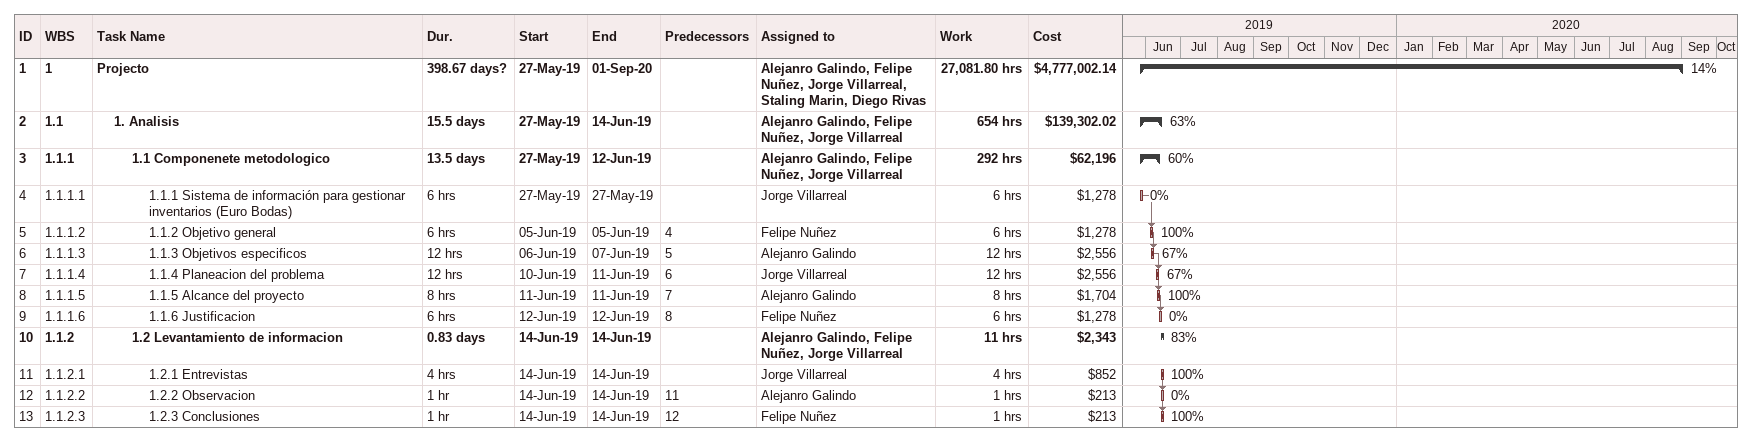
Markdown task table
| ID | WBS | Task | Duration | Start | Finish | Predecessors | Resources | % complete | Work (h) | Cost ($) |
|---|---|---|---|---|---|---|---|---|---|---|
| 1 | 1 | **Projecto** | 398.67d? | 2019-05-27 | 2020-09-01 |  | Alejanro Galindo, Felipe Nuñez, Jorge Villarreal, Staling Marin, Diego Rivas | 14 | 27081.80 | 4777002.14 |
| 2 | 1.1 | **1. Analisis** | 15.5d | 2019-05-27 | 2019-06-14 |  | Alejanro Galindo, Felipe Nuñez, Jorge Villarreal | 63 | 654 | 139302.02 |
| 3 | 1.1.1 | **1.1 Componenete metodologico** | 13.5d | 2019-05-27 | 2019-06-12 |  | Alejanro Galindo, Felipe Nuñez, Jorge Villarreal | 60 | 292 | 62196 |
| 4 | 1.1.1.1 | 1.1.1 Sistema de información para gestionar inventarios (Euro Bodas) | 6h | 2019-05-27 | 2019-05-27 |  | Jorge Villarreal | 0 | 6 | 1278 |
| 5 | 1.1.1.2 | 1.1.2 Objetivo general | 6h | 2019-06-05 | 2019-06-05 | 4 | Felipe Nuñez | 100 | 6 | 1278 |
| 6 | 1.1.1.3 | 1.1.3 Objetivos especificos | 12h | 2019-06-06 | 2019-06-07 | 5 | Alejanro Galindo | 67 | 12 | 2556 |
| 7 | 1.1.1.4 | 1.1.4 Planeacion del problema | 12h | 2019-06-10 | 2019-06-11 | 6 | Jorge Villarreal | 67 | 12 | 2556 |
| 8 | 1.1.1.5 | 1.1.5 Alcance del proyecto | 8h | 2019-06-11 | 2019-06-11 | 7 | Alejanro Galindo | 100 | 8 | 1704 |
| 9 | 1.1.1.6 | 1.1.6 Justificacion | 6h | 2019-06-12 | 2019-06-12 | 8 | Felipe Nuñez | 0 | 6 | 1278 |
| 10 | 1.1.2 | **1.2 Levantamiento de informacion** | 0.83d | 2019-06-14 | 2019-06-14 |  | Alejanro Galindo, Felipe Nuñez, Jorge Villarreal | 83 | 11 | 2343 |
| 11 | 1.1.2.1 | 1.2.1 Entrevistas | 4h | 2019-06-14 | 2019-06-14 |  | Jorge Villarreal | 100 | 4 | 852 |
| 12 | 1.1.2.2 | 1.2.2 Observacion | 1h | 2019-06-14 | 2019-06-14 | 11 | Alejanro Galindo | 0 | 1 | 213 |
| 13 | 1.1.2.3 | 1.2.3 Conclusiones | 1h | 2019-06-14 | 2019-06-14 | 12 | Felipe Nuñez | 100 | 1 | 213 |
